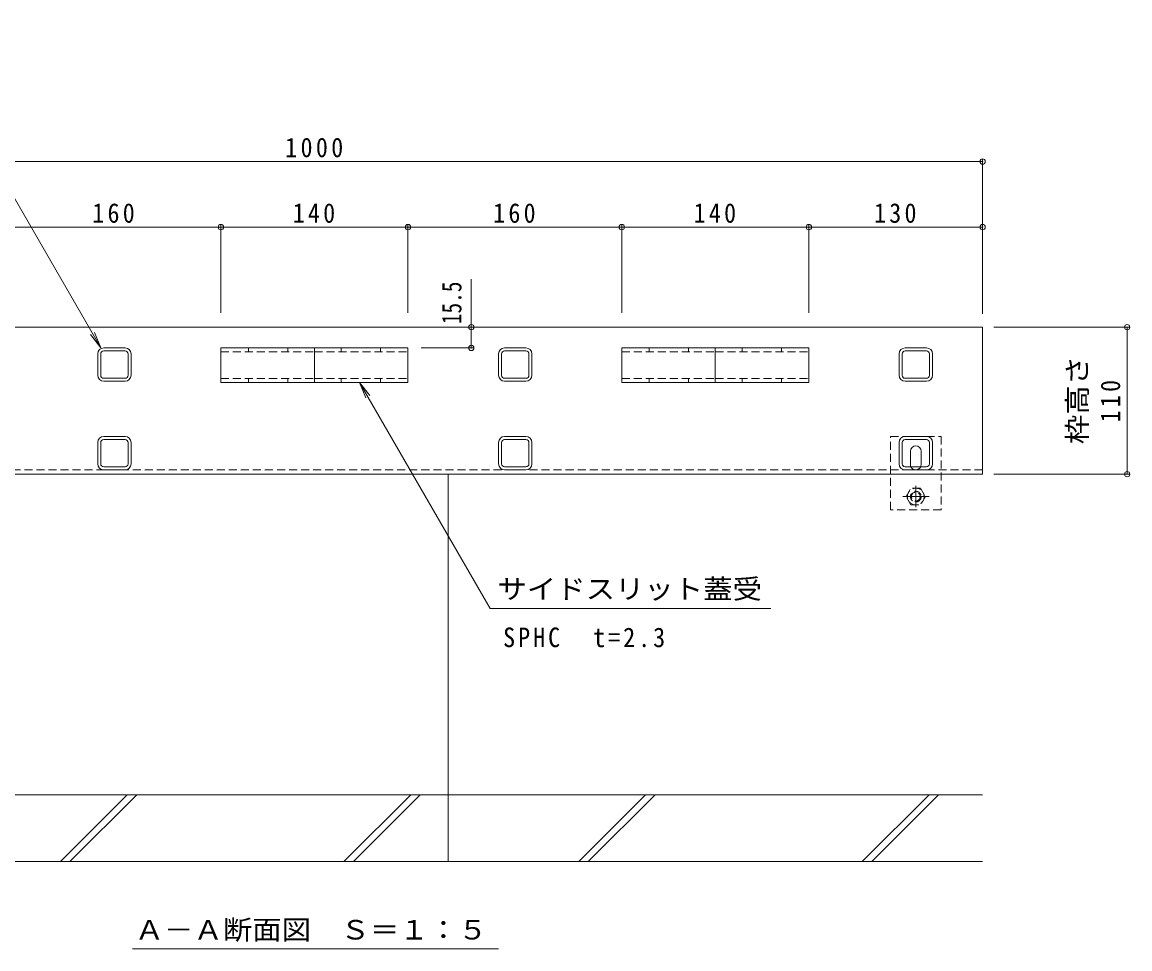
# Model space of a CAD drawing. Units: millimetres at full size, sheet at 1:5; some dimension numbers follow another scale. Extents: x -1680 to 1914, y -1318 to 1385.
# Drawn here: x -1037 to -208, y -890 to -196 of the extents above; entities that cross this region are included whole.
import ezdxf
from ezdxf.enums import TextEntityAlignment as Align

# ---------------------------------------------------------------- set-up
doc = ezdxf.new("R2010")
doc.units = ezdxf.units.MM
doc.header["$LTSCALE"] = 5
doc.header["$PDMODE"] = 32
doc.header["$PDSIZE"] = 4
doc.linetypes.add('CHAIN1', pattern=[8, 5, -1, 1, -1])
doc.linetypes.add('DASHED1', pattern=[1.8, 1.2, -0.6])
for name, color, linetype, lineweight in [('4-0_通り芯', 7, 'Continuous', 9), ('4-3_寸法', 7, 'DASHED1', 9), ('4-4_文字', 7, 'Continuous', 9), ('4-5_建具', 7, 'Continuous', 9), ('4-F_断熱材', 6, 'Continuous', 5)]:
    doc.layers.add(name, color=color, linetype=linetype, lineweight=lineweight)
doc.styles.add('ＭＳ ゴシック', font='')
doc.styles.get('ＭＳ ゴシック').set_extended_font_data('MS Gothic')

msp = doc.modelspace()

# ---------------------------------------------------------------- linework, layer by layer
at = {"layer": '4-0_通り芯'}
for p, q in [((-318.405, -534.783), (-318.405, -424.783)), ((-980.595, -460.783), (-980.595, -444.783)), ((-978.295, -460.783), (-978.295, -444.783)), ((-960.095, -440.283), (-976.095, -440.283)), ((-960.095, -442.583), (-976.095, -442.583)), ((-957.895, -444.783), (-957.895, -460.783)), ((-955.595, -444.783), (-955.595, -460.783)), ((-680.595, -460.783), (-680.595, -444.783)), ((-678.295, -460.783), (-678.295, -444.783)), ((-660.095, -440.283), (-676.095, -440.283)), ((-660.095, -442.583), (-676.095, -442.583)), ((-657.895, -444.783), (-657.895, -460.783)), ((-655.595, -444.783), (-655.595, -460.783)), ((-380.905, -460.783), (-380.905, -444.783)), ((-378.605, -460.783), (-378.605, -444.783)), ((-360.405, -440.283), (-376.405, -440.283)), ((-360.405, -442.583), (-376.405, -442.583)), ((-358.205, -444.783), (-358.205, -460.783)), ((-355.905, -444.783), (-355.905, -460.783)), ((-960.095, -462.983), (-976.095, -462.983)), ((-660.095, -462.983), (-676.095, -462.983)), ((-360.405, -462.983), (-376.405, -462.983)), ((-960.095, -465.283), (-976.095, -465.283)), ((-660.095, -465.283), (-676.095, -465.283)), ((-360.405, -465.283), (-376.405, -465.283)), ((-980.595, -527.083), (-980.595, -511.083)), ((-978.295, -527.083), (-978.295, -511.083)), ((-960.095, -506.583), (-976.095, -506.583)), ((-960.095, -508.883), (-976.095, -508.883)), ((-957.895, -511.083), (-957.895, -527.083)), ((-955.595, -511.083), (-955.595, -527.083)), ((-680.595, -527.083), (-680.595, -511.083)), ((-678.295, -527.083), (-678.295, -511.083)), ((-660.095, -506.583), (-676.095, -506.583)), ((-660.095, -508.883), (-676.095, -508.883)), ((-657.895, -511.083), (-657.895, -527.083)), ((-655.595, -511.083), (-655.595, -527.083)), ((-380.905, -527.083), (-380.905, -511.083)), ((-378.605, -527.083), (-378.605, -511.083)), ((-360.405, -506.583), (-376.405, -506.583)), ((-360.405, -508.883), (-376.405, -508.883)), ((-358.205, -511.083), (-358.205, -527.083)), ((-355.905, -511.083), (-355.905, -527.083)), ((-372.405, -527.583), (-372.405, -517.583)), ((-364.405, -527.583), (-364.405, -517.583)), ((-960.095, -529.283), (-976.095, -529.283)), ((-660.095, -529.283), (-676.095, -529.283)), ((-360.405, -529.283), (-376.405, -529.283)), ((-318.405, -534.783), (-1318.405, -534.783)), ((-960.095, -531.583), (-976.095, -531.583)), ((-660.095, -531.583), (-676.095, -531.583)), ((-360.405, -531.583), (-376.405, -531.583))]:
    msp.add_line(p, q, dxfattribs=at)
at = {"layer": '4-0_通り芯', "linetype": 'DASHED1'}
for p, q in [((-349.405, -506.583), (-349.405, -561.583)), ((-318.405, -531.583), (-1318.405, -531.583)), ((-349.405, -561.583), (-387.405, -561.583))]:
    msp.add_line(p, q, dxfattribs=at)
at = {"layer": '4-0_通り芯', "color": 2, "linetype": 'DASHED1'}
for p, q in [((-364.805, -545.348), (-372.005, -545.348)), ((-364.805, -545.348), (-361.205, -551.583)), ((-361.205, -551.583), (-364.805, -557.819)), ((-372.005, -557.819), (-364.805, -557.819))]:
    msp.add_line(p, q, dxfattribs=at)
at = {"layer": '4-0_通り芯', "color": 2, "linetype": 'CHAIN1'}
for p, q in [((-368.405, -543.611), (-368.405, -559.563)), ((-358.501, -551.583), (-378.201, -551.583))]:
    msp.add_line(p, q, dxfattribs=at)
at = {"layer": '4-0_通り芯'}
msp.add_lwpolyline([(-318.405, -424.783), (-320.575, -424.783), (-1318.405, -424.783)], dxfattribs=at)
at = {"layer": '4-0_通り芯', "linetype": 'DASHED1'}
msp.add_lwpolyline([(-387.405, -561.583), (-387.405, -506.583), (-349.405, -506.583)], dxfattribs=at)
at = {"layer": '4-0_通り芯', "color": 2, "linetype": 'DASHED1'}
msp.add_lwpolyline([(-372.005, -557.819), (-375.605, -551.583), (-372.005, -545.348)], dxfattribs=at)
for radius in [6.235, 4, 3.323]:
    msp.add_circle((-368.405, -551.583), radius, dxfattribs=at)
at = {"layer": '4-0_通り芯'}
for centre, radius, start, end in [((-976.095, -444.783), 4.5, 90, 180), ((-976.095, -444.783), 2.2, 90, 180), ((-960.095, -444.783), 4.5, 0, 90), ((-960.095, -444.783), 2.2, 0, 90), ((-676.095, -444.783), 4.5, 90, 180), ((-676.095, -444.783), 2.2, 90, 180), ((-660.095, -444.783), 4.5, 0, 90), ((-660.095, -444.783), 2.2, 0, 90), ((-376.405, -444.783), 4.5, 90, 180), ((-376.405, -444.783), 2.2, 90, 180), ((-360.405, -444.783), 4.5, 0, 90), ((-360.405, -444.783), 2.2, 0, 90), ((-976.095, -460.783), 4.5, 180, 270), ((-976.095, -460.783), 2.2, 180, 270), ((-960.095, -460.783), 2.2, 270, 0), ((-960.095, -460.783), 4.5, 270, 0), ((-676.095, -460.783), 4.5, 180, 270), ((-676.095, -460.783), 2.2, 180, 270), ((-660.095, -460.783), 2.2, 270, 0), ((-660.095, -460.783), 4.5, 270, 0), ((-376.405, -460.783), 4.5, 180, 270), ((-376.405, -460.783), 2.2, 180, 270), ((-360.405, -460.783), 2.2, 270, 0), ((-360.405, -460.783), 4.5, 270, 0), ((-976.095, -511.083), 4.5, 90, 180), ((-976.095, -511.083), 2.2, 90, 180), ((-960.095, -511.083), 4.5, 0, 90), ((-960.095, -511.083), 2.2, 0, 90), ((-676.095, -511.083), 4.5, 90, 180), ((-676.095, -511.083), 2.2, 90, 180), ((-660.095, -511.083), 4.5, 0, 90), ((-660.095, -511.083), 2.2, 0, 90), ((-376.405, -511.083), 4.5, 90, 180), ((-376.405, -511.083), 2.2, 90, 180), ((-368.405, -517.583), 4, 90, 180), ((-368.405, -517.583), 4, 0, 90), ((-360.405, -511.083), 4.5, 0, 90), ((-360.405, -511.083), 2.2, 0, 90), ((-976.095, -527.083), 4.5, 180, 270), ((-976.095, -527.083), 2.2, 180, 270), ((-960.095, -527.083), 2.2, 270, 0), ((-960.095, -527.083), 4.5, 270, 0), ((-676.095, -527.083), 4.5, 180, 270), ((-676.095, -527.083), 2.2, 180, 270), ((-660.095, -527.083), 2.2, 270, 0), ((-660.095, -527.083), 4.5, 270, 0), ((-376.405, -527.083), 4.5, 180, 270), ((-376.405, -527.083), 2.2, 180, 270), ((-368.405, -527.583), 4, 180, 205.15066), ((-368.405, -527.583), 4, 334.84934, 0), ((-360.405, -527.083), 2.2, 270, 0), ((-360.405, -527.083), 4.5, 270, 0)]:
    msp.add_arc(centre, radius, start, end, dxfattribs=at)
at = {"layer": '4-0_通り芯', "linetype": 'DASHED1'}
for start, end in [(205.15066, 270), (270, 334.84934)]:
    msp.add_arc((-368.405, -527.583), 4, start, end, dxfattribs=at)
at = {"layer": '4-3_寸法', "linetype": 'Continuous'}
for p, q in [((-818.405, -440.283), (-888.405, -440.283)), ((-888.405, -466.083), (-888.405, -440.283)), ((-818.405, -466.083), (-818.405, -440.283)), ((-748.405, -440.283), (-818.405, -440.283)), ((-748.405, -440.283), (-748.405, -466.083)), ((-518.405, -440.283), (-588.405, -440.283)), ((-588.405, -440.283), (-588.405, -466.083)), ((-518.405, -466.083), (-518.405, -440.283)), ((-448.405, -440.283), (-518.405, -440.283)), ((-448.405, -440.283), (-448.405, -466.083)), ((-818.405, -466.083), (-888.405, -466.083)), ((-748.405, -466.083), (-818.405, -466.083)), ((-518.405, -466.083), (-588.405, -466.083)), ((-518.405, -466.083), (-448.405, -466.083))]:
    msp.add_line(p, q, dxfattribs=at)
at = {"layer": '4-3_寸法'}
for p, q in [((-888.405, -443.283), (-818.405, -443.283)), ((-867.805, -443.283), (-867.805, -440.283)), ((-838.405, -443.283), (-838.405, -440.283)), ((-818.405, -443.283), (-748.405, -443.283)), ((-798.405, -443.283), (-798.405, -440.283)), ((-769.005, -443.283), (-769.005, -440.283)), ((-588.405, -443.283), (-518.405, -443.283)), ((-567.805, -443.283), (-567.805, -440.283)), ((-538.405, -443.283), (-538.405, -440.283)), ((-518.405, -443.283), (-448.405, -443.283)), ((-498.405, -443.283), (-498.405, -440.283)), ((-469.005, -443.283), (-469.005, -440.283)), ((-888.405, -463.083), (-818.405, -463.083)), ((-867.805, -466.083), (-867.805, -463.083)), ((-838.405, -466.083), (-838.405, -463.083)), ((-818.405, -463.083), (-748.405, -463.083)), ((-798.405, -466.083), (-798.405, -463.083)), ((-769.005, -466.083), (-769.005, -463.083)), ((-588.405, -463.083), (-518.405, -463.083)), ((-567.805, -466.083), (-567.805, -463.083)), ((-538.405, -466.083), (-538.405, -463.083)), ((-518.405, -463.083), (-448.405, -463.083)), ((-498.405, -466.083), (-498.405, -463.083)), ((-469.005, -466.083), (-469.005, -463.083))]:
    msp.add_line(p, q, dxfattribs=at)
at = {"layer": '4-4_文字'}
for p, q in [((-1318.405, -300.791), (-318.405, -300.791)), ((-318.405, -299.291), (-318.405, -414.783)), ((-1048.405, -349.871), (-888.405, -349.871)), ((-888.405, -348.371), (-888.405, -413.931)), ((-888.405, -349.871), (-748.405, -349.871)), ((-748.405, -348.371), (-748.405, -413.931)), ((-748.405, -349.871), (-588.405, -349.871)), ((-588.405, -348.371), (-588.405, -413.931)), ((-588.405, -349.871), (-448.405, -349.871)), ((-448.405, -348.371), (-448.405, -413.931)), ((-448.405, -349.871), (-318.405, -349.871)), ((-700.997, -424.783), (-700.997, -388.821)), ((-700.997, -440.283), (-700.997, -424.783)), ((-208.717, -424.783), (-310.072, -424.783)), ((-210.217, -424.783), (-210.217, -534.783)), ((-699.497, -440.283), (-738.405, -440.283)), ((-208.717, -534.783), (-310.072, -534.783))]:
    msp.add_line(p, q, dxfattribs=at)
for p in [(-318.405, -300.791), (-888.405, -349.871), (-748.405, -349.871), (-588.405, -349.871), (-448.405, -349.871), (-318.405, -349.871), (-700.997, -424.783), (-210.217, -424.783), (-700.997, -440.283), (-210.217, -534.783)]:
    msp.add_point(p, dxfattribs=at)
at = {"layer": '4-5_建具'}
for p, q in [((-978.268, -440.283), (-1119.039, -196.46)), ((-978.268, -440.283), (-985.877, -430.366)), ((-978.268, -440.283), (-983.051, -428.735)), ((-784.616, -466.083), (-686.796, -635.425)), ((-784.616, -466.083), (-779.833, -477.632)), ((-784.616, -466.083), (-777.007, -476)), ((-476.952, -635.425), (-686.796, -635.425)), ((-954.645, -890.083), (-680.729, -890.083))]:
    msp.add_line(p, q, dxfattribs=at)
at = {"layer": '4-F_断熱材'}
for p, q in [((-718.405, -534.783), (-718.405, -824.783)), ((-318.405, -774.783), (-1318.405, -774.783)), ((-1008.461, -824.783), (-958.461, -774.783)), ((-1001.39, -824.783), (-951.39, -774.783)), ((-796.329, -824.783), (-746.329, -774.783)), ((-789.258, -824.783), (-739.258, -774.783)), ((-620.593, -824.783), (-570.593, -774.783)), ((-613.522, -824.783), (-563.522, -774.783)), ((-408.461, -824.783), (-358.461, -774.783)), ((-401.39, -824.783), (-351.39, -774.783)), ((-1318.405, -824.783), (-718.405, -824.783)), ((-718.405, -824.783), (-318.405, -824.783))]:
    msp.add_line(p, q, dxfattribs=at)

# ---------------------------------------------------------------- texts
at = {"layer": '4-4_文字', "color": 2, "style": 'ＭＳ ゴシック'}
for s, width, p in [('15.5', 0.8, (-703.997, -422.52)), ('枠高さ', 1.1, (-235.871, -512.283))]:
    msp.add_text(s, height=14.66, rotation=90, dxfattribs=dict(at, width=width)).set_placement(p, align=Align.BOTTOM_LEFT)
at = {"layer": '4-4_文字', "color": 2, "char_height": 14.66, "attachment_point": 7, "style": 'ＭＳ ゴシック'}
for s, insert in [('\\T1.28;\\W0.9;1000', (-840.28, -297.791)), ('\\T1.27;\\W0.9;160', (-984.655, -346.871)), ('\\T1.27;\\W0.9;140', (-834.655, -346.871)), ('\\T1.27;\\W0.9;160', (-684.655, -346.871)), ('\\T1.27;\\W0.9;140', (-534.655, -346.871)), ('\\T1.27;\\W0.9;130', (-399.655, -346.871))]:
    msp.add_mtext(s, dxfattribs=dict(at, insert=insert))
at = {"layer": '4-4_文字', "color": 2, "insert": (-215.217, -496.033), "char_height": 14.66, "attachment_point": 7, "rotation": 90, "style": 'ＭＳ ゴシック'}
msp.add_mtext('\\T1.27;\\W0.9;110', dxfattribs=at)
at = {"layer": '4-5_建具', "color": 2, "style": 'ＭＳ ゴシック', "width": 1.1}
for s, p in [('サイドスリット蓋受', (-681.453, -632.425)), ('Ａ－Ａ断面図\u3000Ｓ＝１：５', (-952.873, -887.502))]:
    msp.add_text(s, height=14.66, dxfattribs=at).set_placement(p, align=Align.BOTTOM_LEFT)
at = {"layer": '4-5_建具', "color": 2, "insert": (-677.183, -664.489), "char_height": 14.66, "attachment_point": 7, "style": 'ＭＳ ゴシック'}
msp.add_mtext('\\T1.25;\\W0.9;SPHC\u3000t=2.3', dxfattribs=at)

doc.saveas('drawing.dxf')
